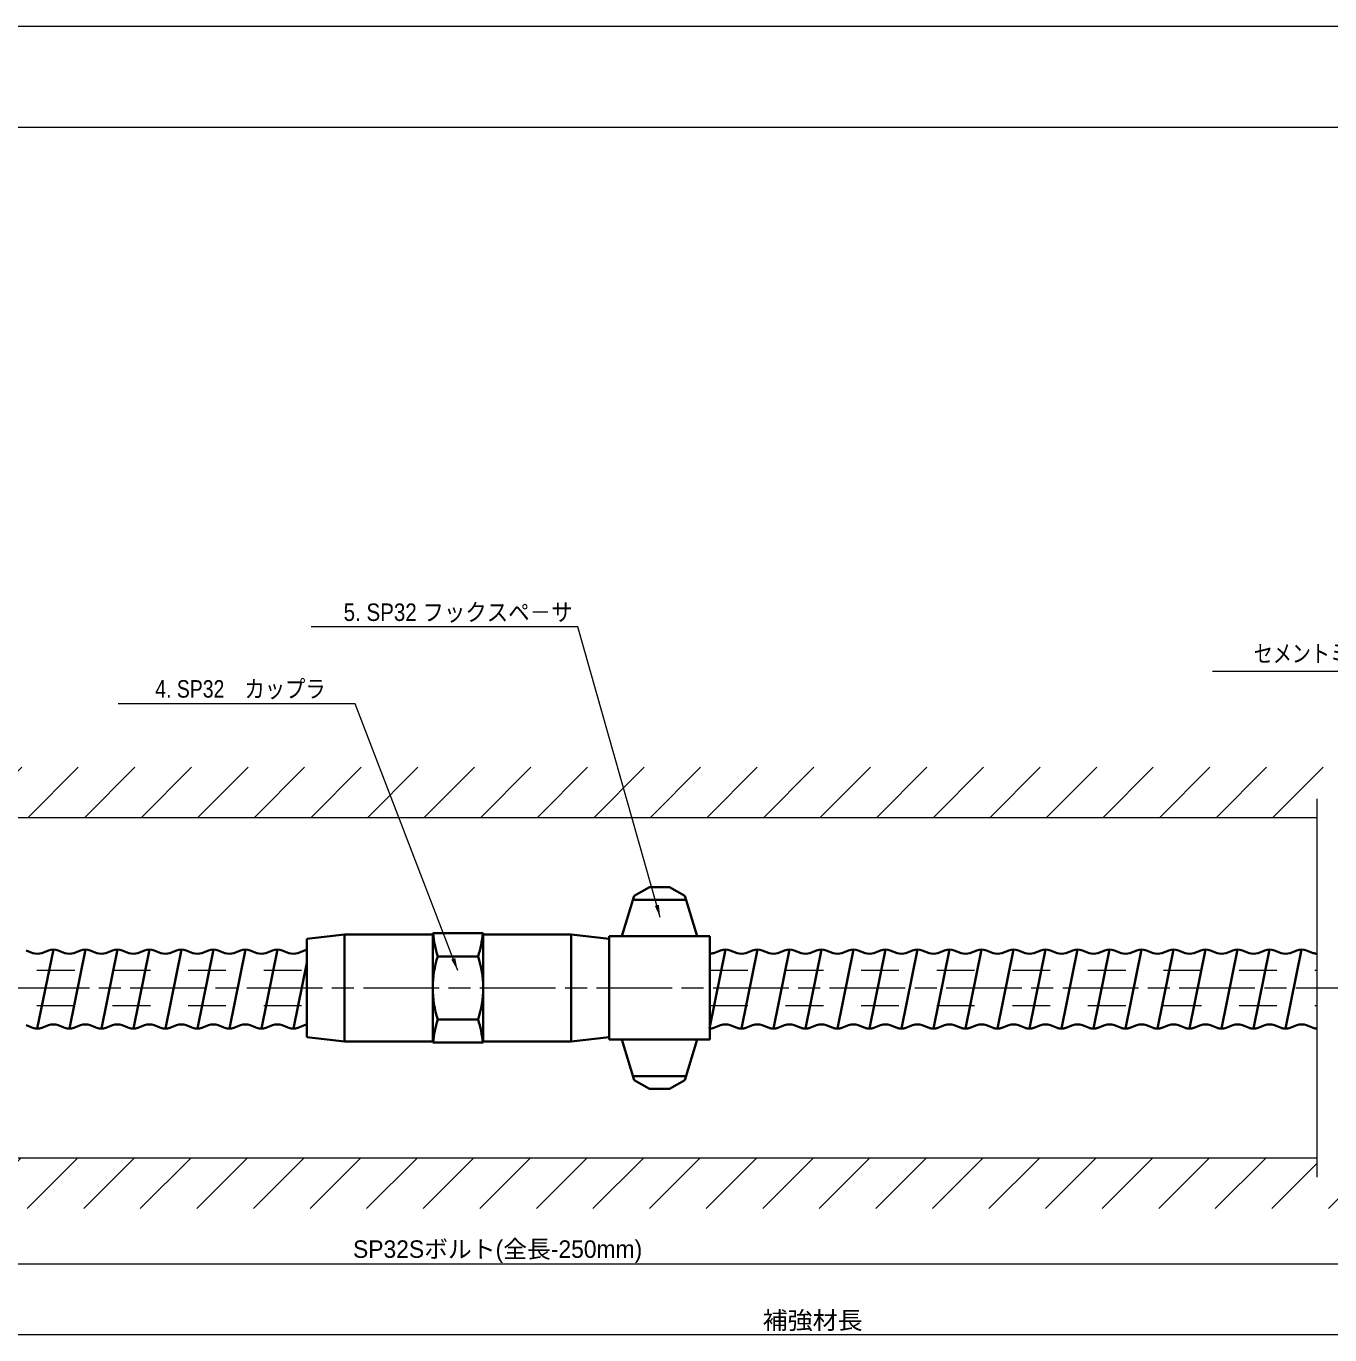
# Model space of a CAD drawing. Units: millimetres at full size, sheet at 1:2.5; details may follow other scales. Extents: x 2151 to 3831, y 1061 to 2264.
# Drawn here: x 2720 to 3237, y 1745 to 2264 of the extents above; entities that cross this region are included whole.
import ezdxf
from ezdxf.enums import TextEntityAlignment as Align

# ---------------------------------------------------------------- set-up
doc = ezdxf.new("R2010")
doc.units = ezdxf.units.MM
doc.header["$LTSCALE"] = 2.5
doc.linetypes.add('CHAIN', pattern=[18.5, 12, -1.5, 3.5, -1.5])
doc.linetypes.add('DASHED_SPACED', pattern=[12, 6, -6])
for name, color, linetype, lineweight in [('1外形線', 7, 'Continuous', 35), ('2細い実線', 3, 'Continuous', 20), ('3隠れ線', 2, 'DASHED_SPACED', 13), ('4中心線', 1, 'CHAIN', 15), ('6寸法線', 4, 'Continuous', 13), ('7 枠・タイトル', 7, 'Continuous', 13)]:
    doc.layers.add(name, color=color, linetype=linetype, lineweight=lineweight)
doc.styles.add('ＭＳ Ｐゴシック', font='')
doc.styles.get('ＭＳ Ｐゴシック').set_extended_font_data('MS PGothic')

# ---------------------------------------------------------------- blocks, each defined once
blk = doc.blocks.new('filled_arrow')
at = {"color": 0, "linetype": 'Continuous', "lineweight": -2}
blk.add_solid([(7.5, 1.25), (0, 0), (7.5, -1.25)], dxfattribs=at)

msp = doc.modelspace()

# ---------------------------------------------------------------- hatches: boundary and pattern name
at = {"layer": '2細い実線', "lineweight": 13}
h = msp.add_hatch(dxfattribs=at)
h.set_pattern_fill('USER', color=256, style=0, pattern_type=2)
h.set_pattern_definition([(45, (2685.578, 2004.856), (-11.22532, 11.22532), [])])
h.paths.add_polyline_path([(2557.771, 1949.981), (2557.771, 1969.981), (3691.86, 1969.981), (3691.86, 1949.981), (3242.12, 1949.981), (3242.12, 1957.481), (3232.12, 1957.481), (3232.12, 1949.981)])
h = msp.add_hatch(dxfattribs=at)
h.set_pattern_fill('USER', color=256, style=0, pattern_type=2)
h.set_pattern_definition([(45, (2685.578, 1984.857), (-11.22532, 11.22532), [])])
h.paths.add_polyline_path([(2557.942, 1794.981), (2557.877, 1814.981), (3232.12, 1814.981), (3232.12, 1807.481), (3242.12, 1807.481), (3242.12, 1814.981), (3691.86, 1814.981), (3691.86, 1794.981)])

# ---------------------------------------------------------------- linework, layer by layer
at = {"layer": '1外形線'}
for p, q in [((2967.167, 1922.481), (2961.14, 1919.001)), ((2975.113, 1922.481), (2967.167, 1922.481)), ((2975.113, 1922.481), (2981.14, 1919.001)), ((2961.14, 1919.001), (2956.14, 1902.981)), ((2981.615, 1917.481), (2960.666, 1917.481)), ((2981.14, 1919.001), (2986.14, 1902.981)), ((2846.14, 1903.681), (2831.14, 1901.981)), ((2831.14, 1901.981), (2831.14, 1862.981)), ((2881.14, 1903.681), (2846.14, 1903.681)), ((2846.14, 1903.681), (2846.14, 1861.281)), ((2881.14, 1882.481), (2881.14, 1904.181)), ((2901.14, 1904.181), (2881.14, 1904.181)), ((2901.14, 1882.481), (2901.14, 1904.181)), ((2936.14, 1903.681), (2901.14, 1903.681)), ((2936.14, 1903.681), (2936.14, 1861.281)), ((2936.14, 1903.681), (2951.14, 1901.981)), ((2991.14, 1902.981), (2951.14, 1902.981)), ((2951.14, 1902.981), (2951.14, 1861.981)), ((2951.14, 1901.981), (2951.14, 1862.981)), ((2991.14, 1902.981), (2991.14, 1861.981)), ((2719.819, 1897.383), (2722.481, 1896.337)), ((2730.611, 1897.694), (2724.25, 1866.354)), ((2726.018, 1896.337), (2728.682, 1897.376)), ((2732.519, 1897.383), (2735.181, 1896.337)), ((2743.3, 1897.694), (2736.95, 1866.354)), ((2738.718, 1896.337), (2741.382, 1897.376)), ((2745.219, 1897.383), (2747.881, 1896.337)), ((2756, 1897.694), (2749.65, 1866.354)), ((2751.418, 1896.337), (2754.082, 1897.376)), ((2757.919, 1897.383), (2760.581, 1896.337)), ((2768.7, 1897.694), (2762.35, 1866.354)), ((2764.118, 1896.337), (2766.782, 1897.376)), ((2770.619, 1897.383), (2773.281, 1896.337)), ((2781.4, 1897.694), (2775.05, 1866.354)), ((2776.818, 1896.337), (2779.482, 1897.376)), ((2783.319, 1897.383), (2785.981, 1896.337)), ((2794.1, 1897.694), (2787.75, 1866.354)), ((2789.518, 1896.337), (2792.182, 1897.376)), ((2796.019, 1897.383), (2798.681, 1896.337)), ((2806.811, 1897.694), (2800.45, 1866.354)), ((2802.218, 1896.337), (2804.882, 1897.376)), ((2808.719, 1897.383), (2811.381, 1896.337)), ((2819.5, 1897.694), (2813.15, 1866.354)), ((2814.918, 1896.337), (2817.582, 1897.376)), ((2821.419, 1897.383), (2824.081, 1896.337)), ((2827.618, 1896.337), (2830.282, 1897.376)), ((2899.14, 1895.009), (2883.14, 1895.009)), ((2899.14, 1895.009), (2883.14, 1895.009)), ((2997.277, 1897.694), (2990.927, 1866.354)), ((2992.718, 1896.337), (2995.382, 1897.376)), ((2999.219, 1897.383), (3001.881, 1896.337)), ((3009.977, 1897.694), (3003.627, 1866.354)), ((3005.418, 1896.337), (3008.082, 1897.376)), ((3011.919, 1897.383), (3014.581, 1896.337)), ((3022.677, 1897.694), (3016.327, 1866.354)), ((3018.118, 1896.337), (3020.782, 1897.376)), ((3024.619, 1897.383), (3027.281, 1896.337)), ((3035.377, 1897.694), (3029.027, 1866.354)), ((3030.818, 1896.337), (3033.482, 1897.376)), ((3037.319, 1897.383), (3039.981, 1896.337)), ((3048.1, 1897.694), (3041.75, 1866.354)), ((3043.518, 1896.337), (3046.182, 1897.376)), ((3050.019, 1897.383), (3052.681, 1896.337)), ((3060.811, 1897.694), (3054.45, 1866.354)), ((3056.218, 1896.337), (3058.882, 1897.376)), ((3062.719, 1897.383), (3065.381, 1896.337)), ((3073.5, 1897.694), (3067.15, 1866.354)), ((3068.918, 1896.337), (3071.582, 1897.376)), ((3075.419, 1897.383), (3078.081, 1896.337)), ((3086.2, 1897.694), (3079.85, 1866.354)), ((3081.618, 1896.337), (3084.282, 1897.376)), ((3088.119, 1897.383), (3090.781, 1896.337)), ((3098.911, 1897.694), (3092.55, 1866.354)), ((3094.318, 1896.337), (3096.982, 1897.376)), ((3100.819, 1897.383), (3103.481, 1896.337)), ((3111.6, 1897.694), (3105.25, 1866.354)), ((3107.018, 1896.337), (3109.682, 1897.376)), ((3113.519, 1897.383), (3116.181, 1896.337)), ((3124.277, 1897.694), (3117.927, 1866.354)), ((3119.718, 1896.337), (3122.382, 1897.376)), ((3126.219, 1897.383), (3128.881, 1896.337)), ((3136.988, 1897.694), (3130.627, 1866.354)), ((3132.418, 1896.337), (3135.082, 1897.376)), ((3138.919, 1897.383), (3141.581, 1896.337)), ((3149.677, 1897.694), (3143.327, 1866.354)), ((3145.118, 1896.337), (3147.782, 1897.376)), ((3151.619, 1897.383), (3154.281, 1896.337)), ((3162.377, 1897.694), (3156.027, 1866.354)), ((3157.818, 1896.337), (3160.482, 1897.376)), ((3164.319, 1897.383), (3166.981, 1896.337)), ((3175.088, 1897.694), (3168.727, 1866.354)), ((3170.518, 1896.337), (3173.182, 1897.376)), ((3177.019, 1897.383), (3179.681, 1896.337)), ((3187.777, 1897.694), (3181.427, 1866.354)), ((3183.218, 1896.337), (3185.882, 1897.376)), ((3189.719, 1897.383), (3192.381, 1896.337)), ((3200.477, 1897.694), (3194.127, 1866.354)), ((3195.918, 1896.337), (3198.582, 1897.376)), ((3202.419, 1897.383), (3205.081, 1896.337)), ((3213.188, 1897.694), (3206.827, 1866.354)), ((3208.618, 1896.337), (3211.282, 1897.376)), ((3215.119, 1897.383), (3217.781, 1896.337)), ((3225.877, 1897.694), (3219.527, 1866.354)), ((3221.318, 1896.337), (3223.982, 1897.376)), ((3227.819, 1897.383), (3230.481, 1896.337)), ((2831.14, 1892.465), (2825.85, 1866.354)), ((2881.14, 1882.481), (2881.14, 1860.781)), ((2901.14, 1882.481), (2901.14, 1860.781)), ((2899.14, 1869.952), (2883.14, 1869.952)), ((2899.14, 1869.952), (2883.14, 1869.952)), ((2719.819, 1867.693), (2722.481, 1866.647)), ((2726.018, 1866.647), (2728.682, 1867.686)), ((2732.519, 1867.693), (2735.181, 1866.647)), ((2738.718, 1866.647), (2741.382, 1867.686)), ((2745.219, 1867.693), (2747.881, 1866.647)), ((2751.418, 1866.647), (2754.082, 1867.686)), ((2757.919, 1867.693), (2760.581, 1866.647)), ((2764.118, 1866.647), (2766.782, 1867.686)), ((2770.619, 1867.693), (2773.281, 1866.647)), ((2776.818, 1866.647), (2779.482, 1867.686)), ((2783.319, 1867.693), (2785.981, 1866.647)), ((2789.518, 1866.647), (2792.182, 1867.686)), ((2796.019, 1867.693), (2798.681, 1866.647)), ((2802.218, 1866.647), (2804.882, 1867.686)), ((2808.719, 1867.693), (2811.381, 1866.647)), ((2814.918, 1866.647), (2817.582, 1867.686)), ((2821.419, 1867.693), (2824.081, 1866.647)), ((2827.618, 1866.647), (2830.282, 1867.686)), ((2992.718, 1866.647), (2995.382, 1867.686)), ((2999.219, 1867.693), (3001.881, 1866.647)), ((3005.418, 1866.647), (3008.082, 1867.686)), ((3011.919, 1867.693), (3014.581, 1866.647)), ((3018.118, 1866.647), (3020.782, 1867.686)), ((3024.619, 1867.693), (3027.281, 1866.647)), ((3030.818, 1866.647), (3033.482, 1867.686)), ((3037.319, 1867.693), (3039.981, 1866.647)), ((3043.518, 1866.647), (3046.182, 1867.686)), ((3050.019, 1867.693), (3052.681, 1866.647)), ((3056.218, 1866.647), (3058.882, 1867.686)), ((3062.719, 1867.693), (3065.381, 1866.647)), ((3068.918, 1866.647), (3071.582, 1867.686)), ((3075.419, 1867.693), (3078.081, 1866.647)), ((3081.618, 1866.647), (3084.282, 1867.686)), ((3088.119, 1867.693), (3090.781, 1866.647)), ((3094.318, 1866.647), (3096.982, 1867.686)), ((3100.819, 1867.693), (3103.481, 1866.647)), ((3107.018, 1866.647), (3109.682, 1867.686)), ((3113.519, 1867.693), (3116.181, 1866.647)), ((3119.718, 1866.647), (3122.382, 1867.686)), ((3126.219, 1867.693), (3128.881, 1866.647)), ((3132.418, 1866.647), (3135.082, 1867.686)), ((3138.919, 1867.693), (3141.581, 1866.647)), ((3145.118, 1866.647), (3147.782, 1867.686)), ((3151.619, 1867.693), (3154.281, 1866.647)), ((3157.818, 1866.647), (3160.482, 1867.686)), ((3164.319, 1867.693), (3166.981, 1866.647)), ((3170.518, 1866.647), (3173.182, 1867.686)), ((3177.019, 1867.693), (3179.681, 1866.647)), ((3183.218, 1866.647), (3185.882, 1867.686)), ((3189.719, 1867.693), (3192.381, 1866.647)), ((3195.918, 1866.647), (3198.582, 1867.686)), ((3202.419, 1867.693), (3205.081, 1866.647)), ((3208.618, 1866.647), (3211.282, 1867.686)), ((3215.119, 1867.693), (3217.781, 1866.647)), ((3221.318, 1866.647), (3223.982, 1867.686)), ((3227.819, 1867.693), (3230.481, 1866.647)), ((2846.14, 1861.281), (2831.14, 1862.981)), ((2881.14, 1861.281), (2846.14, 1861.281)), ((2901.14, 1860.781), (2881.14, 1860.781)), ((2936.14, 1861.281), (2901.14, 1861.281)), ((2936.14, 1861.281), (2951.14, 1862.981)), ((2991.14, 1861.981), (2951.14, 1861.981)), ((2961.14, 1845.961), (2956.14, 1861.981)), ((2981.14, 1845.961), (2986.14, 1861.981)), ((2981.615, 1847.481), (2960.666, 1847.481)), ((2967.167, 1842.481), (2961.14, 1845.961)), ((2975.113, 1842.481), (2981.14, 1845.961)), ((2975.113, 1842.481), (2967.167, 1842.481))]:
    msp.add_line(p, q, dxfattribs=at)
for centre, radius, start, end in [((2921.381, 1907.538), 40.241, 184.78533, 198.13988), ((2860.899, 1907.538), 40.241, 341.86012, 355.21467), ((2724.25, 1901.544), 5.5, 251.24295, 288.75705), ((2730.611, 1891.694), 6, 71.46161, 108.75705), ((2736.95, 1901.544), 5.5, 251.24295, 288.75705), ((2743.311, 1891.694), 6, 71.46161, 108.75705), ((2749.65, 1901.544), 5.5, 251.24295, 288.75705), ((2756.011, 1891.694), 6, 71.46161, 108.75705), ((2762.35, 1901.544), 5.5, 251.24295, 288.75705), ((2768.711, 1891.694), 6, 71.46161, 108.75705), ((2775.05, 1901.544), 5.5, 251.24295, 288.75705), ((2781.411, 1891.694), 6, 71.46161, 108.75705), ((2787.75, 1901.544), 5.5, 251.24295, 288.75705), ((2794.111, 1891.694), 6, 71.46161, 108.75705), ((2800.45, 1901.544), 5.5, 251.24295, 288.75705), ((2806.811, 1891.694), 6, 71.46161, 108.75705), ((2813.15, 1901.544), 5.5, 251.24295, 288.75705), ((2819.511, 1891.694), 6, 71.46161, 108.75705), ((2825.85, 1901.544), 5.5, 251.24295, 288.75705), ((2832.211, 1891.694), 6, 100.28187, 108.75705), ((2921.381, 1882.481), 40.241, 161.86012, 198.13988), ((2860.899, 1882.481), 40.241, 341.86012, 18.13988), ((2990.95, 1901.544), 5.5, 271.98495, 288.75705), ((2997.311, 1891.694), 6, 71.46161, 108.75705), ((3003.65, 1901.544), 5.5, 251.24295, 288.75705), ((3010.011, 1891.694), 6, 71.46161, 108.75705), ((3016.35, 1901.544), 5.5, 251.24295, 288.75705), ((3022.711, 1891.694), 6, 71.46161, 108.75705), ((3029.05, 1901.544), 5.5, 251.24295, 288.75705), ((3035.411, 1891.694), 6, 71.46161, 108.75705), ((3041.75, 1901.544), 5.5, 251.24295, 288.75705), ((3048.111, 1891.694), 6, 71.46161, 108.75705), ((3054.45, 1901.544), 5.5, 251.24295, 288.75705), ((3060.811, 1891.694), 6, 71.46161, 108.75705), ((3067.15, 1901.544), 5.5, 251.24295, 288.75705), ((3073.511, 1891.694), 6, 71.46161, 108.75705), ((3079.85, 1901.544), 5.5, 251.24295, 288.75705), ((3086.211, 1891.694), 6, 71.46161, 108.75705), ((3092.55, 1901.544), 5.5, 251.24295, 288.75705), ((3098.911, 1891.694), 6, 71.46161, 108.75705), ((3105.25, 1901.544), 5.5, 251.24295, 288.75705), ((3111.611, 1891.694), 6, 71.46161, 108.75705), ((3117.95, 1901.544), 5.5, 251.24295, 288.75705), ((3124.311, 1891.694), 6, 71.46161, 108.75705), ((3130.65, 1901.544), 5.5, 251.24295, 288.75705), ((3137.011, 1891.694), 6, 71.46161, 108.75705), ((3143.35, 1901.544), 5.5, 251.24295, 288.75705), ((3149.711, 1891.694), 6, 71.46161, 108.75705), ((3156.05, 1901.544), 5.5, 251.24295, 288.75705), ((3162.411, 1891.694), 6, 71.46161, 108.75705), ((3168.75, 1901.544), 5.5, 251.24295, 288.75705), ((3175.111, 1891.694), 6, 71.46161, 108.75705), ((3181.45, 1901.544), 5.5, 251.24295, 288.75705), ((3187.811, 1891.694), 6, 71.46161, 108.75705), ((3194.15, 1901.544), 5.5, 251.24295, 288.75705), ((3200.511, 1891.694), 6, 71.46161, 108.75705), ((3206.85, 1901.544), 5.5, 251.24295, 288.75705), ((3213.211, 1891.694), 6, 71.46161, 108.75705), ((3219.55, 1901.544), 5.5, 251.24295, 288.75705), ((3225.911, 1891.694), 6, 71.46161, 108.75705), ((3232.25, 1901.544), 5.5, 251.24295, 268.64923), ((2921.381, 1857.424), 40.241, 161.86012, 175.21467), ((2860.899, 1857.424), 40.241, 4.78533, 18.13988), ((2724.25, 1871.854), 5.5, 251.24295, 288.75705), ((2730.611, 1862.004), 6, 71.46161, 108.75705), ((2736.95, 1871.854), 5.5, 251.24295, 288.75705), ((2743.311, 1862.004), 6, 71.46161, 108.75705), ((2749.65, 1871.854), 5.5, 251.24295, 288.75705), ((2756.011, 1862.004), 6, 71.46161, 108.75705), ((2762.35, 1871.854), 5.5, 251.24295, 288.75705), ((2768.711, 1862.004), 6, 71.46161, 108.75705), ((2775.05, 1871.854), 5.5, 251.24295, 288.75705), ((2781.411, 1862.004), 6, 71.46161, 108.75705), ((2787.75, 1871.854), 5.5, 251.24295, 288.75705), ((2794.111, 1862.004), 6, 71.46161, 108.75705), ((2800.45, 1871.854), 5.5, 251.24295, 288.75705), ((2806.811, 1862.004), 6, 71.46161, 108.75705), ((2813.15, 1871.854), 5.5, 251.24295, 288.75705), ((2819.511, 1862.004), 6, 71.46161, 108.75705), ((2825.85, 1871.854), 5.5, 251.24295, 288.75705), ((2832.211, 1862.004), 6, 100.28187, 108.75705), ((2990.95, 1871.854), 5.5, 271.98495, 288.75705), ((2997.311, 1862.004), 6, 71.46161, 108.75705), ((3003.65, 1871.854), 5.5, 251.24295, 288.75705), ((3010.011, 1862.004), 6, 71.46161, 108.75705), ((3016.35, 1871.854), 5.5, 251.24295, 288.75705), ((3022.711, 1862.004), 6, 71.46161, 108.75705), ((3029.05, 1871.854), 5.5, 251.24295, 288.75705), ((3035.411, 1862.004), 6, 71.46161, 108.75705), ((3041.75, 1871.854), 5.5, 251.24295, 288.75705), ((3048.111, 1862.004), 6, 71.46161, 108.75705), ((3054.45, 1871.854), 5.5, 251.24295, 288.75705), ((3060.811, 1862.004), 6, 71.46161, 108.75705), ((3067.15, 1871.854), 5.5, 251.24295, 288.75705), ((3073.511, 1862.004), 6, 71.46161, 108.75705), ((3079.85, 1871.854), 5.5, 251.24295, 288.75705), ((3086.211, 1862.004), 6, 71.46161, 108.75705), ((3092.55, 1871.854), 5.5, 251.24295, 288.75705), ((3098.911, 1862.004), 6, 71.46161, 108.75705), ((3105.25, 1871.854), 5.5, 251.24295, 288.75705), ((3111.611, 1862.004), 6, 71.46161, 108.75705), ((3117.95, 1871.854), 5.5, 251.24295, 288.75705), ((3124.311, 1862.004), 6, 71.46161, 108.75705), ((3130.65, 1871.854), 5.5, 251.24295, 288.75705), ((3137.011, 1862.004), 6, 71.46161, 108.75705), ((3143.35, 1871.854), 5.5, 251.24295, 288.75705), ((3149.711, 1862.004), 6, 71.46161, 108.75705), ((3156.05, 1871.854), 5.5, 251.24295, 288.75705), ((3162.411, 1862.004), 6, 71.46161, 108.75705), ((3168.75, 1871.854), 5.5, 251.24295, 288.75705), ((3175.111, 1862.004), 6, 71.46161, 108.75705), ((3181.45, 1871.854), 5.5, 251.24295, 288.75705), ((3187.811, 1862.004), 6, 71.46161, 108.75705), ((3194.15, 1871.854), 5.5, 251.24295, 288.75705), ((3200.511, 1862.004), 6, 71.46161, 108.75705), ((3206.85, 1871.854), 5.5, 251.24295, 288.75705), ((3213.211, 1862.004), 6, 71.46161, 108.75705), ((3219.55, 1871.854), 5.5, 251.24295, 288.75705), ((3225.911, 1862.004), 6, 71.46161, 108.75705), ((3232.25, 1871.854), 5.5, 251.24295, 268.64923)]:
    msp.add_arc(centre, radius, start, end, dxfattribs=at)
at = {"layer": '2細い実線'}
for p, q in [((3232.12, 1807.481), (3232.12, 1957.481)), ((3232.12, 1949.981), (2498.14, 1949.981)), ((3232.12, 1814.981), (2498.139, 1814.981))]:
    msp.add_line(p, q, dxfattribs=at)
at = {"layer": '3隠れ線'}
for p, q in [((2484.111, 1889.481), (2831.14, 1889.481)), ((2991.14, 1889.481), (3232.12, 1889.481)), ((2484.111, 1875.481), (2831.14, 1875.481)), ((2991.14, 1875.481), (3232.12, 1875.481))]:
    msp.add_line(p, q, dxfattribs=at)
at = {"layer": '4中心線'}
msp.add_line((2391.14, 1882.481), (3712.065, 1882.481), dxfattribs=at)
at = {"layer": '6寸法線'}
for p, q in [((2391.14, 1773.038), (3422.653, 1773.038)), ((3672.653, 1744.887), (2391.14, 1744.887))]:
    msp.add_line(p, q, dxfattribs=at)
for points in [[(2971.429, 1910.424), (2970.062, 1915.234), (2938.667, 2025.687), (2832.863, 2025.687)], [(3301.24, 1918.832), (3299.887, 1923.645), (3276.17, 2008.034), (3190.534, 2008.034)], [(2891.086, 1889.337), (2889.292, 1894.004), (2850.382, 1995.223), (2756.313, 1995.223)]]:
    msp.add_lwpolyline(points, dxfattribs=at)
at = {"layer": '7 枠・タイトル'}
for p, q in [((2151.175, 2263.959), (3831.175, 2263.959)), ((2191.175, 2223.959), (3791.175, 2223.959))]:
    msp.add_line(p, q, dxfattribs=at)

# ---------------------------------------------------------------- block references
at = {"layer": '6寸法線', "xscale": 0.667, "yscale": 0.667}
for p, rotation in [((2971.429, 1910.424), 105.9), ((2891.086, 1889.337), 111)]:
    msp.add_blockref('filled_arrow', p, dxfattribs=dict(at, rotation=rotation))

# ---------------------------------------------------------------- texts
at = {"layer": '6寸法線', "style": 'ＭＳ Ｐゴシック'}
for s, width, p in [('5. SP32 フックスペ－サ', 0.9, (2936.61, 2031.506)), ('セメントミルク', 0.8, (3259.842, 2015.111)), ('4. SP32\u3000カップラ', 0.85, (2838.62, 2001.092))]:
    msp.add_text(s, height=6.928, dxfattribs=dict(at, width=width)).set_placement(p, align=Align.MIDDLE_RIGHT)
msp.add_text('SP32Sボルト(全長-250mm)', height=6.928, dxfattribs=at).set_placement((2906.897, 1778.89), align=Align.MIDDLE_CENTER)
at = {"layer": '6寸法線', "style": 'ＭＳ Ｐゴシック', "width": 1.05}
msp.add_text('補強材長', height=6.928, dxfattribs=at).set_placement((3031.897, 1750.639), align=Align.MIDDLE_CENTER)

doc.saveas('drawing.dxf')
